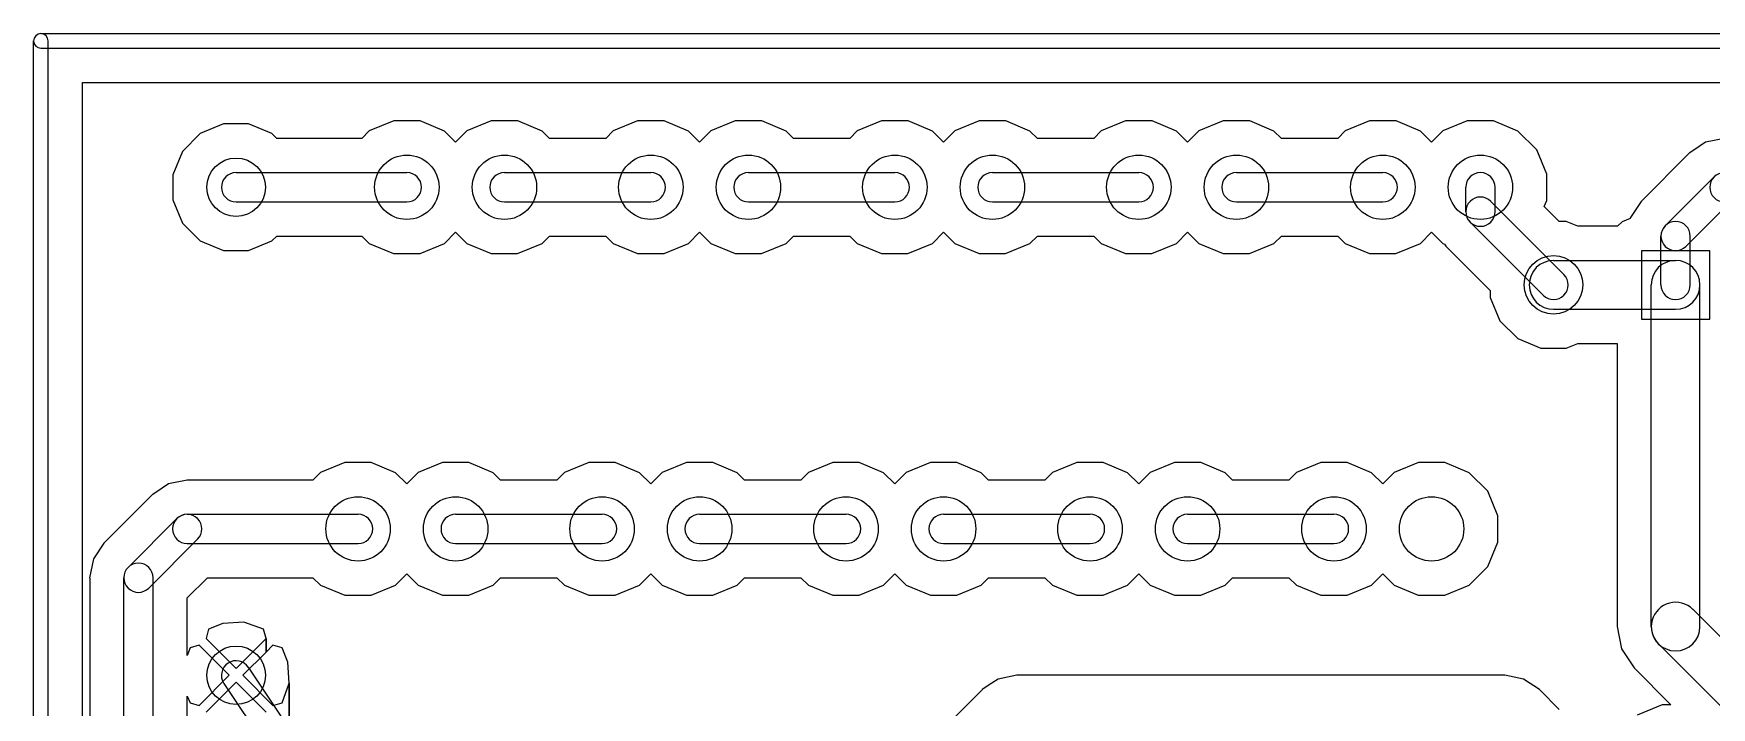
# Model space of a CAD drawing. Extents: x 35925 to 67075, y 41845 to 62495.
# Drawn here: x 35925 to 53118, y 55591 to 62495 of the extents above; entities that cross this region are included whole.
import ezdxf

# ---------------------------------------------------------------- set-up
doc = ezdxf.new("R2010")
doc.units = 0
doc.layers.add('BLACK', color=1, linetype='CONTINUOUS')

msp = doc.modelspace()

# ---------------------------------------------------------------- linework, layer by layer
at = {"layer": 'BLACK'}
for p, q in [((35925, 41920), (35925, 62420)), ((36000, 62495), (67000, 62495)), ((36075, 41920), (36075, 62420)), ((36000, 62345), (67000, 62345)), ((36425, 42345), (36425, 61995)), ((36425, 61995), (66575, 61995)), ((36425, 42345), (36425, 61995)), ((36425, 61995), (66575, 61995)), ((37871, 61569), (37632, 61470)), ((37871, 61569), (37632, 61470)), ((38129, 61569), (37871, 61569)), ((38129, 61569), (37871, 61569)), ((38368, 61470), (38129, 61569)), ((38368, 61470), (38129, 61569)), ((39615, 61600), (39365, 61497)), ((39615, 61600), (39365, 61497)), ((39886, 61600), (39615, 61600)), ((39886, 61600), (39615, 61600)), ((40135, 61496), (39886, 61600)), ((40135, 61496), (39886, 61600)), ((40615, 61600), (40365, 61497)), ((40615, 61600), (40365, 61497)), ((40886, 61600), (40615, 61600)), ((40886, 61600), (40615, 61600)), ((41135, 61496), (40886, 61600)), ((41135, 61496), (40886, 61600)), ((42115, 61600), (41865, 61497)), ((42115, 61600), (41865, 61497)), ((42386, 61600), (42115, 61600)), ((42386, 61600), (42115, 61600)), ((42635, 61496), (42386, 61600)), ((42635, 61496), (42386, 61600)), ((43115, 61600), (42865, 61497)), ((43115, 61600), (42865, 61497)), ((43386, 61600), (43115, 61600)), ((43386, 61600), (43115, 61600)), ((43635, 61496), (43386, 61600)), ((43635, 61496), (43386, 61600)), ((44615, 61600), (44365, 61497)), ((44615, 61600), (44365, 61497)), ((44886, 61600), (44615, 61600)), ((44886, 61600), (44615, 61600)), ((45135, 61496), (44886, 61600)), ((45135, 61496), (44886, 61600)), ((45615, 61600), (45365, 61497)), ((45615, 61600), (45365, 61497)), ((45886, 61600), (45615, 61600)), ((45886, 61600), (45615, 61600)), ((46135, 61496), (45886, 61600)), ((46135, 61496), (45886, 61600)), ((47115, 61600), (46865, 61497)), ((47115, 61600), (46865, 61497)), ((47386, 61600), (47115, 61600)), ((47386, 61600), (47115, 61600)), ((47635, 61496), (47386, 61600)), ((47635, 61496), (47386, 61600)), ((48115, 61600), (47865, 61497)), ((48115, 61600), (47865, 61497)), ((48386, 61600), (48115, 61600)), ((48386, 61600), (48115, 61600)), ((48635, 61496), (48386, 61600)), ((48635, 61496), (48386, 61600)), ((49615, 61600), (49365, 61497)), ((49615, 61600), (49365, 61497)), ((49886, 61600), (49615, 61600)), ((49886, 61600), (49615, 61600)), ((50135, 61496), (49886, 61600)), ((50135, 61496), (49886, 61600)), ((50615, 61600), (50365, 61497)), ((50615, 61600), (50365, 61497)), ((50886, 61600), (50615, 61600)), ((50886, 61600), (50615, 61600)), ((51135, 61496), (50886, 61600)), ((51135, 61496), (50886, 61600)), ((37632, 61470), (37450, 61288)), ((37632, 61470), (37450, 61288)), ((38418, 61420), (38368, 61470)), ((38418, 61420), (38368, 61470)), ((39288, 61420), (38418, 61420)), ((39288, 61420), (38418, 61420)), ((39365, 61497), (39288, 61420)), ((39365, 61497), (39288, 61420)), ((40250, 61382), (40135, 61496)), ((40250, 61382), (40135, 61496)), ((40365, 61497), (40250, 61382)), ((40365, 61497), (40250, 61382)), ((41211, 61420), (41135, 61496)), ((41211, 61420), (41135, 61496)), ((41788, 61420), (41211, 61420)), ((41788, 61420), (41211, 61420)), ((41865, 61497), (41788, 61420)), ((41865, 61497), (41788, 61420)), ((42750, 61382), (42635, 61496)), ((42750, 61382), (42635, 61496)), ((42865, 61497), (42750, 61382)), ((42865, 61497), (42750, 61382)), ((43711, 61420), (43635, 61496)), ((43711, 61420), (43635, 61496)), ((44288, 61420), (43711, 61420)), ((44288, 61420), (43711, 61420)), ((44365, 61497), (44288, 61420)), ((44365, 61497), (44288, 61420)), ((45250, 61382), (45135, 61496)), ((45250, 61382), (45135, 61496)), ((45365, 61497), (45250, 61382)), ((45365, 61497), (45250, 61382)), ((46211, 61420), (46135, 61496)), ((46211, 61420), (46135, 61496)), ((46788, 61420), (46211, 61420)), ((46788, 61420), (46211, 61420)), ((46865, 61497), (46788, 61420)), ((46865, 61497), (46788, 61420)), ((47750, 61382), (47635, 61496)), ((47750, 61382), (47635, 61496)), ((47865, 61497), (47750, 61382)), ((47865, 61497), (47750, 61382)), ((48711, 61420), (48635, 61496)), ((48711, 61420), (48635, 61496)), ((49288, 61420), (48711, 61420)), ((49288, 61420), (48711, 61420)), ((49365, 61497), (49288, 61420)), ((49365, 61497), (49288, 61420)), ((50250, 61382), (50135, 61496)), ((50250, 61382), (50135, 61496)), ((50365, 61497), (50250, 61382)), ((50365, 61497), (50250, 61382)), ((51327, 61305), (51135, 61496)), ((51327, 61305), (51135, 61496)), ((53058, 61382), (52993, 61339)), ((53058, 61382), (52993, 61339)), ((53250, 61421), (53058, 61382)), ((53250, 61421), (53058, 61382)), ((37450, 61288), (37351, 61049)), ((37450, 61288), (37351, 61049)), ((51430, 61055), (51327, 61305)), ((51430, 61055), (51327, 61305)), ((52894, 61272), (52396, 60774)), ((52894, 61272), (52396, 60774)), ((52896, 61274), (52894, 61272)), ((52896, 61274), (52894, 61272)), ((52993, 61339), (52896, 61274)), ((52993, 61339), (52896, 61274)), ((37351, 61049), (37351, 60791)), ((37351, 61049), (37351, 60791)), ((38000, 61070), (39750, 61070)), ((40750, 61070), (42250, 61070)), ((43250, 61070), (44750, 61070)), ((45750, 61070), (47250, 61070)), ((48250, 61070), (49750, 61070)), ((51430, 60784), (51430, 61055)), ((51430, 60784), (51430, 61055)), ((50600, 60670), (50600, 60920)), ((50900, 60670), (50900, 60920)), ((52644, 60526), (53144, 61026)), ((37351, 60791), (37450, 60552)), ((37351, 60791), (37450, 60552)), ((38000, 60770), (39750, 60770)), ((40750, 60770), (42250, 60770)), ((43250, 60770), (44750, 60770)), ((45750, 60770), (47250, 60770)), ((48250, 60770), (49750, 60770)), ((50856, 60776), (51606, 60026)), ((51404, 60724), (51430, 60784)), ((51404, 60724), (51430, 60784)), ((51558, 60569), (51404, 60724)), ((51558, 60569), (51404, 60724)), ((52396, 60774), (52288, 60612)), ((52396, 60774), (52288, 60612)), ((52856, 60314), (53356, 60814)), ((37450, 60552), (37632, 60370)), ((37450, 60552), (37632, 60370)), ((50644, 60564), (51394, 59814)), ((51629, 60569), (51558, 60569)), ((51629, 60569), (51558, 60569)), ((51747, 60520), (51629, 60569)), ((51747, 60520), (51629, 60569)), ((52156, 60520), (51747, 60520)), ((52156, 60520), (51747, 60520)), ((52203, 60566), (52156, 60520)), ((52203, 60566), (52156, 60520)), ((52285, 60601), (52203, 60566)), ((52285, 60601), (52203, 60566)), ((52288, 60612), (52285, 60601)), ((52288, 60612), (52285, 60601)), ((37632, 60370), (37871, 60271)), ((37632, 60370), (37871, 60271)), ((38129, 60271), (38368, 60370)), ((38129, 60271), (38368, 60370)), ((38368, 60370), (38418, 60420)), ((38368, 60370), (38418, 60420)), ((38418, 60420), (39288, 60420)), ((38418, 60420), (39288, 60420)), ((39288, 60420), (39365, 60344)), ((39288, 60420), (39365, 60344)), ((40135, 60343), (40249, 60459)), ((40135, 60343), (40249, 60459)), ((40249, 60459), (40365, 60344)), ((40249, 60459), (40365, 60344)), ((41135, 60343), (41211, 60420)), ((41135, 60343), (41211, 60420)), ((41211, 60420), (41788, 60420)), ((41211, 60420), (41788, 60420)), ((41788, 60420), (41865, 60344)), ((41788, 60420), (41865, 60344)), ((42635, 60343), (42749, 60459)), ((42635, 60343), (42749, 60459)), ((42749, 60459), (42865, 60344)), ((42749, 60459), (42865, 60344)), ((43635, 60343), (43711, 60420)), ((43635, 60343), (43711, 60420)), ((43711, 60420), (44288, 60420)), ((43711, 60420), (44288, 60420)), ((44288, 60420), (44365, 60344)), ((44288, 60420), (44365, 60344)), ((45135, 60343), (45249, 60459)), ((45135, 60343), (45249, 60459)), ((45249, 60459), (45365, 60344)), ((45249, 60459), (45365, 60344)), ((46135, 60343), (46211, 60420)), ((46135, 60343), (46211, 60420)), ((46211, 60420), (46788, 60420)), ((46211, 60420), (46788, 60420)), ((46788, 60420), (46865, 60344)), ((46788, 60420), (46865, 60344)), ((47635, 60343), (47749, 60459)), ((47635, 60343), (47749, 60459)), ((47749, 60459), (47865, 60344)), ((47749, 60459), (47865, 60344)), ((48635, 60343), (48711, 60420)), ((48635, 60343), (48711, 60420)), ((48711, 60420), (49288, 60420)), ((48711, 60420), (49288, 60420)), ((49288, 60420), (49365, 60344)), ((49288, 60420), (49365, 60344)), ((50135, 60343), (50249, 60459)), ((50135, 60343), (50249, 60459)), ((50249, 60459), (50365, 60344)), ((50249, 60459), (50365, 60344)), ((52600, 59920), (52600, 60420)), ((52900, 59920), (52900, 60420)), ((37871, 60271), (38129, 60271)), ((37871, 60271), (38129, 60271)), ((39365, 60344), (39614, 60240)), ((39365, 60344), (39614, 60240)), ((39614, 60240), (39885, 60240)), ((39614, 60240), (39885, 60240)), ((39885, 60240), (40135, 60343)), ((39885, 60240), (40135, 60343)), ((40365, 60344), (40614, 60240)), ((40365, 60344), (40614, 60240)), ((40614, 60240), (40885, 60240)), ((40614, 60240), (40885, 60240)), ((40885, 60240), (41135, 60343)), ((40885, 60240), (41135, 60343)), ((41865, 60344), (42114, 60240)), ((41865, 60344), (42114, 60240)), ((42114, 60240), (42385, 60240)), ((42114, 60240), (42385, 60240)), ((42385, 60240), (42635, 60343)), ((42385, 60240), (42635, 60343)), ((42865, 60344), (43114, 60240)), ((42865, 60344), (43114, 60240)), ((43114, 60240), (43385, 60240)), ((43114, 60240), (43385, 60240)), ((43385, 60240), (43635, 60343)), ((43385, 60240), (43635, 60343)), ((44365, 60344), (44614, 60240)), ((44365, 60344), (44614, 60240)), ((44614, 60240), (44885, 60240)), ((44614, 60240), (44885, 60240)), ((44885, 60240), (45135, 60343)), ((44885, 60240), (45135, 60343)), ((45365, 60344), (45614, 60240)), ((45365, 60344), (45614, 60240)), ((45614, 60240), (45885, 60240)), ((45614, 60240), (45885, 60240)), ((45885, 60240), (46135, 60343)), ((45885, 60240), (46135, 60343)), ((46865, 60344), (47114, 60240)), ((46865, 60344), (47114, 60240)), ((47114, 60240), (47385, 60240)), ((47114, 60240), (47385, 60240)), ((47385, 60240), (47635, 60343)), ((47385, 60240), (47635, 60343)), ((47865, 60344), (48114, 60240)), ((47865, 60344), (48114, 60240)), ((48114, 60240), (48385, 60240)), ((48114, 60240), (48385, 60240)), ((48385, 60240), (48635, 60343)), ((48385, 60240), (48635, 60343)), ((49365, 60344), (49614, 60240)), ((49365, 60344), (49614, 60240)), ((49614, 60240), (49885, 60240)), ((49614, 60240), (49885, 60240)), ((49885, 60240), (50135, 60343)), ((49885, 60240), (50135, 60343)), ((50365, 60344), (50382, 60337)), ((50365, 60344), (50382, 60337)), ((50382, 60337), (50396, 60316)), ((50382, 60337), (50396, 60316)), ((50396, 60316), (50851, 59862)), ((50396, 60316), (50851, 59862)), ((53100, 60270), (52400, 60270)), ((52400, 60270), (52400, 59570)), ((53100, 59570), (53100, 60270)), ((51500, 60170), (52750, 60170)), ((50851, 59862), (50851, 59791)), ((50851, 59862), (50851, 59791)), ((52500, 56420), (52500, 59920)), ((53000, 56420), (53000, 59920)), ((50851, 59791), (50950, 59552)), ((50851, 59791), (50950, 59552)), ((51500, 59670), (52750, 59670)), ((50950, 59552), (51132, 59370)), ((50950, 59552), (51132, 59370)), ((52400, 59570), (53100, 59570)), ((51132, 59370), (51371, 59271)), ((51132, 59370), (51371, 59271)), ((51629, 59271), (51747, 59320)), ((51629, 59271), (51747, 59320)), ((51747, 59320), (52150, 59320)), ((51747, 59320), (52150, 59320)), ((52150, 59320), (52150, 56420)), ((52150, 59320), (52150, 56420)), ((51371, 59271), (51629, 59271)), ((51371, 59271), (51629, 59271)), ((38865, 57997), (38788, 57920)), ((38865, 57997), (38788, 57920)), ((39115, 58100), (38865, 57997)), ((39115, 58100), (38865, 57997)), ((39386, 58100), (39115, 58100)), ((39386, 58100), (39115, 58100)), ((39635, 57996), (39386, 58100)), ((39635, 57996), (39386, 58100)), ((39750, 57882), (39635, 57996)), ((39750, 57882), (39635, 57996)), ((39865, 57997), (39750, 57882)), ((39865, 57997), (39750, 57882)), ((40115, 58100), (39865, 57997)), ((40115, 58100), (39865, 57997)), ((40386, 58100), (40115, 58100)), ((40386, 58100), (40115, 58100)), ((40635, 57996), (40386, 58100)), ((40635, 57996), (40386, 58100)), ((40711, 57920), (40635, 57996)), ((40711, 57920), (40635, 57996)), ((41365, 57997), (41288, 57920)), ((41365, 57997), (41288, 57920)), ((41615, 58100), (41365, 57997)), ((41615, 58100), (41365, 57997)), ((41886, 58100), (41615, 58100)), ((41886, 58100), (41615, 58100)), ((42135, 57996), (41886, 58100)), ((42135, 57996), (41886, 58100)), ((42250, 57882), (42135, 57996)), ((42250, 57882), (42135, 57996)), ((42365, 57997), (42250, 57882)), ((42365, 57997), (42250, 57882)), ((42615, 58100), (42365, 57997)), ((42615, 58100), (42365, 57997)), ((42886, 58100), (42615, 58100)), ((42886, 58100), (42615, 58100)), ((43135, 57996), (42886, 58100)), ((43135, 57996), (42886, 58100)), ((43211, 57920), (43135, 57996)), ((43211, 57920), (43135, 57996)), ((43865, 57997), (43788, 57920)), ((43865, 57997), (43788, 57920)), ((44115, 58100), (43865, 57997)), ((44115, 58100), (43865, 57997)), ((44386, 58100), (44115, 58100)), ((44386, 58100), (44115, 58100)), ((44635, 57996), (44386, 58100)), ((44635, 57996), (44386, 58100)), ((44750, 57882), (44635, 57996)), ((44750, 57882), (44635, 57996)), ((44865, 57997), (44750, 57882)), ((44865, 57997), (44750, 57882)), ((45115, 58100), (44865, 57997)), ((45115, 58100), (44865, 57997)), ((45386, 58100), (45115, 58100)), ((45386, 58100), (45115, 58100)), ((45635, 57996), (45386, 58100)), ((45635, 57996), (45386, 58100)), ((45711, 57920), (45635, 57996)), ((45711, 57920), (45635, 57996)), ((46365, 57997), (46288, 57920)), ((46365, 57997), (46288, 57920)), ((46615, 58100), (46365, 57997)), ((46615, 58100), (46365, 57997)), ((46886, 58100), (46615, 58100)), ((46886, 58100), (46615, 58100)), ((47135, 57996), (46886, 58100)), ((47135, 57996), (46886, 58100)), ((47250, 57882), (47135, 57996)), ((47250, 57882), (47135, 57996)), ((47365, 57997), (47250, 57882)), ((47365, 57997), (47250, 57882)), ((47615, 58100), (47365, 57997)), ((47615, 58100), (47365, 57997)), ((47886, 58100), (47615, 58100)), ((47886, 58100), (47615, 58100)), ((48135, 57996), (47886, 58100)), ((48135, 57996), (47886, 58100)), ((48211, 57920), (48135, 57996)), ((48211, 57920), (48135, 57996)), ((48865, 57997), (48788, 57920)), ((48865, 57997), (48788, 57920)), ((49115, 58100), (48865, 57997)), ((49115, 58100), (48865, 57997)), ((49386, 58100), (49115, 58100)), ((49386, 58100), (49115, 58100)), ((49635, 57996), (49386, 58100)), ((49635, 57996), (49386, 58100)), ((49750, 57882), (49635, 57996)), ((49750, 57882), (49635, 57996)), ((49865, 57997), (49750, 57882)), ((49865, 57997), (49750, 57882)), ((50115, 58100), (49865, 57997)), ((50115, 58100), (49865, 57997)), ((50386, 58100), (50115, 58100)), ((50386, 58100), (50115, 58100)), ((50635, 57996), (50386, 58100)), ((50635, 57996), (50386, 58100)), ((50827, 57805), (50635, 57996)), ((50827, 57805), (50635, 57996)), ((37144, 57772), (36646, 57274)), ((37144, 57772), (36646, 57274)), ((37146, 57774), (37144, 57772)), ((37146, 57774), (37144, 57772)), ((37243, 57839), (37146, 57774)), ((37243, 57839), (37146, 57774)), ((37308, 57882), (37243, 57839)), ((37308, 57882), (37243, 57839)), ((37500, 57921), (37308, 57882)), ((37500, 57921), (37308, 57882)), ((37504, 57920), (37500, 57921)), ((37504, 57920), (37500, 57921)), ((38788, 57920), (37504, 57920)), ((38788, 57920), (37504, 57920)), ((41288, 57920), (40711, 57920)), ((41288, 57920), (40711, 57920)), ((43788, 57920), (43211, 57920)), ((43788, 57920), (43211, 57920)), ((46288, 57920), (45711, 57920)), ((46288, 57920), (45711, 57920)), ((48788, 57920), (48211, 57920)), ((48788, 57920), (48211, 57920)), ((50930, 57555), (50827, 57805)), ((50930, 57555), (50827, 57805)), ((37394, 57526), (36894, 57026)), ((37500, 57570), (39250, 57570)), ((40250, 57570), (41750, 57570)), ((42750, 57570), (44250, 57570)), ((45250, 57570), (46750, 57570)), ((47750, 57570), (49250, 57570)), ((50930, 57284), (50930, 57555)), ((50930, 57284), (50930, 57555)), ((36646, 57274), (36538, 57112)), ((36646, 57274), (36538, 57112)), ((37606, 57314), (37106, 56814)), ((37500, 57270), (39250, 57270)), ((40250, 57270), (41750, 57270)), ((42750, 57270), (44250, 57270)), ((45250, 57270), (46750, 57270)), ((47750, 57270), (49250, 57270)), ((50826, 57035), (50930, 57284)), ((50826, 57035), (50930, 57284)), ((36538, 57112), (36499, 56920)), ((36538, 57112), (36499, 56920)), ((36499, 56920), (36500, 56916)), ((36499, 56920), (36500, 56916)), ((36500, 56916), (36500, 52425)), ((36500, 56916), (36500, 52425)), ((36850, 52420), (36850, 56920)), ((37150, 52420), (37150, 56920)), ((37500, 56713), (37707, 56920)), ((37500, 56713), (37707, 56920)), ((37707, 56920), (38788, 56920)), ((37707, 56920), (38788, 56920)), ((38788, 56920), (38865, 56844)), ((38788, 56920), (38865, 56844)), ((39635, 56843), (39749, 56959)), ((39635, 56843), (39749, 56959)), ((39749, 56959), (39865, 56844)), ((39749, 56959), (39865, 56844)), ((40635, 56843), (40711, 56920)), ((40635, 56843), (40711, 56920)), ((40711, 56920), (41288, 56920)), ((40711, 56920), (41288, 56920)), ((41288, 56920), (41365, 56844)), ((41288, 56920), (41365, 56844)), ((42135, 56843), (42249, 56959)), ((42135, 56843), (42249, 56959)), ((42249, 56959), (42365, 56844)), ((42249, 56959), (42365, 56844)), ((43135, 56843), (43211, 56920)), ((43135, 56843), (43211, 56920)), ((43211, 56920), (43788, 56920)), ((43211, 56920), (43788, 56920)), ((43788, 56920), (43865, 56844)), ((43788, 56920), (43865, 56844)), ((44635, 56843), (44749, 56959)), ((44635, 56843), (44749, 56959)), ((44749, 56959), (44865, 56844)), ((44749, 56959), (44865, 56844)), ((45635, 56843), (45711, 56920)), ((45635, 56843), (45711, 56920)), ((45711, 56920), (46288, 56920)), ((45711, 56920), (46288, 56920)), ((46288, 56920), (46365, 56844)), ((46288, 56920), (46365, 56844)), ((47135, 56843), (47249, 56959)), ((47135, 56843), (47249, 56959)), ((47249, 56959), (47365, 56844)), ((47249, 56959), (47365, 56844)), ((48135, 56843), (48211, 56920)), ((48135, 56843), (48211, 56920)), ((48211, 56920), (48788, 56920)), ((48211, 56920), (48788, 56920)), ((48788, 56920), (48865, 56844)), ((48788, 56920), (48865, 56844)), ((49635, 56843), (49749, 56959)), ((49635, 56843), (49749, 56959)), ((49749, 56959), (49865, 56844)), ((49749, 56959), (49865, 56844)), ((50635, 56843), (50826, 57035)), ((50635, 56843), (50826, 57035)), ((38865, 56844), (39114, 56740)), ((38865, 56844), (39114, 56740)), ((39114, 56740), (39385, 56740)), ((39114, 56740), (39385, 56740)), ((39385, 56740), (39635, 56843)), ((39385, 56740), (39635, 56843)), ((39865, 56844), (40114, 56740)), ((39865, 56844), (40114, 56740)), ((40114, 56740), (40385, 56740)), ((40114, 56740), (40385, 56740)), ((40385, 56740), (40635, 56843)), ((40385, 56740), (40635, 56843)), ((41365, 56844), (41614, 56740)), ((41365, 56844), (41614, 56740)), ((41614, 56740), (41885, 56740)), ((41614, 56740), (41885, 56740)), ((41885, 56740), (42135, 56843)), ((41885, 56740), (42135, 56843)), ((42365, 56844), (42614, 56740)), ((42365, 56844), (42614, 56740)), ((42614, 56740), (42885, 56740)), ((42614, 56740), (42885, 56740)), ((42885, 56740), (43135, 56843)), ((42885, 56740), (43135, 56843)), ((43865, 56844), (44114, 56740)), ((43865, 56844), (44114, 56740)), ((44114, 56740), (44385, 56740)), ((44114, 56740), (44385, 56740)), ((44385, 56740), (44635, 56843)), ((44385, 56740), (44635, 56843)), ((44865, 56844), (45114, 56740)), ((44865, 56844), (45114, 56740)), ((45114, 56740), (45385, 56740)), ((45114, 56740), (45385, 56740)), ((45385, 56740), (45635, 56843)), ((45385, 56740), (45635, 56843)), ((46365, 56844), (46614, 56740)), ((46365, 56844), (46614, 56740)), ((46614, 56740), (46885, 56740)), ((46614, 56740), (46885, 56740)), ((46885, 56740), (47135, 56843)), ((46885, 56740), (47135, 56843)), ((47365, 56844), (47614, 56740)), ((47365, 56844), (47614, 56740)), ((47614, 56740), (47885, 56740)), ((47614, 56740), (47885, 56740)), ((47885, 56740), (48135, 56843)), ((47885, 56740), (48135, 56843)), ((48865, 56844), (49114, 56740)), ((48865, 56844), (49114, 56740)), ((49114, 56740), (49385, 56740)), ((49114, 56740), (49385, 56740)), ((49385, 56740), (49635, 56843)), ((49385, 56740), (49635, 56843)), ((49865, 56844), (50114, 56740)), ((49865, 56844), (50114, 56740)), ((50114, 56740), (50385, 56740)), ((50114, 56740), (50385, 56740)), ((50385, 56740), (50635, 56843)), ((50385, 56740), (50635, 56843)), ((37500, 56122), (37500, 56713)), ((37500, 56122), (37500, 56713)), ((54176, 55347), (52927, 56596)), ((37719, 56392), (37692, 56298)), ((37719, 56392), (37692, 56298)), ((37866, 56452), (37719, 56392)), ((37866, 56452), (37719, 56392)), ((38079, 56463), (37866, 56452)), ((38079, 56463), (37866, 56452)), ((38281, 56392), (38079, 56463)), ((38281, 56392), (38079, 56463)), ((38308, 56298), (38281, 56392)), ((38308, 56298), (38281, 56392)), ((52150, 56420), (52196, 56190)), ((52150, 56420), (52196, 56190)), ((37622, 56228), (37528, 56201)), ((37622, 56228), (37528, 56201)), ((37929, 55920), (37622, 56228)), ((37929, 55920), (37622, 56228)), ((37692, 56298), (38000, 55991)), ((37692, 56298), (38000, 55991)), ((38000, 55991), (38308, 56298)), ((38000, 55991), (38308, 56298)), ((38308, 56158), (38308, 56298)), ((38308, 56298), (38308, 56158)), ((38308, 56158), (38308, 56298)), ((38308, 56298), (38308, 56158)), ((38378, 56228), (38308, 56158)), ((38378, 56228), (38308, 56158)), ((38472, 56201), (38378, 56228)), ((38472, 56201), (38378, 56228)), ((53823, 54994), (52574, 56243)), ((37528, 56201), (37500, 56122)), ((37528, 56201), (37500, 56122)), ((38308, 56158), (38071, 55920)), ((38308, 56158), (38071, 55920)), ((38532, 56054), (38472, 56201)), ((38532, 56054), (38472, 56201)), ((38543, 55841), (38532, 56054)), ((38543, 55841), (38532, 56054)), ((52196, 56190), (52326, 55996)), ((52196, 56190), (52326, 55996)), ((37622, 55612), (37929, 55920)), ((37622, 55612), (37929, 55920)), ((38071, 55920), (38378, 55612)), ((38071, 55920), (38378, 55612)), ((38125, 56003), (38624, 55254)), ((45808, 55882), (45743, 55839)), ((45808, 55882), (45743, 55839)), ((46000, 55920), (45808, 55882)), ((46000, 55920), (45808, 55882)), ((50995, 55920), (46000, 55920)), ((50995, 55920), (46000, 55920)), ((51000, 55921), (50995, 55920)), ((51000, 55921), (50995, 55920)), ((51192, 55882), (51000, 55921)), ((51192, 55882), (51000, 55921)), ((51354, 55774), (51192, 55882)), ((51354, 55774), (51192, 55882)), ((52326, 55996), (52702, 55619)), ((52326, 55996), (52702, 55619)), ((37500, 52628), (37500, 55708)), ((37500, 55708), (37528, 55639)), ((37500, 52628), (37500, 55708)), ((37500, 55708), (37528, 55639)), ((38000, 55849), (37692, 55542)), ((38000, 55849), (37692, 55542)), ((37876, 55836), (38375, 55087)), ((38308, 55542), (38000, 55849)), ((38308, 55542), (38000, 55849)), ((38472, 55639), (38543, 55841)), ((38472, 55639), (38543, 55841)), ((38543, 52962), (38543, 55841)), ((38543, 55841), (38543, 52962)), ((38543, 52962), (38543, 55841)), ((38543, 55841), (38543, 52962)), ((45644, 55772), (44146, 54274)), ((45644, 55772), (44146, 54274)), ((45646, 55774), (45644, 55772)), ((45646, 55774), (45644, 55772)), ((45743, 55839), (45646, 55774)), ((45743, 55839), (45646, 55774)), ((51558, 55569), (51354, 55774)), ((51558, 55569), (51354, 55774)), ((37528, 55639), (37622, 55612)), ((37528, 55639), (37622, 55612)), ((38378, 55612), (38472, 55639)), ((38378, 55612), (38472, 55639)), ((52612, 55619), (52355, 55513)), ((52612, 55619), (52355, 55513)), ((52702, 55619), (52612, 55619)), ((52702, 55619), (52612, 55619))]:
    msp.add_line(p, q, dxfattribs=at)
for centre, radius in [((38000, 60920), 300), ((39750, 60920), 330), ((40750, 60920), 330), ((42250, 60920), 330), ((43250, 60920), 330), ((44750, 60920), 330), ((45750, 60920), 330), ((47250, 60920), 330), ((48250, 60920), 330), ((49750, 60920), 330), ((50750, 60920), 330), ((51500, 59920), 300), ((39250, 57420), 330), ((40250, 57420), 330), ((41750, 57420), 330), ((42750, 57420), 330), ((44250, 57420), 330), ((45250, 57420), 330), ((46750, 57420), 330), ((47750, 57420), 330), ((49250, 57420), 330), ((50250, 57420), 330), ((38000, 55920), 300)]:
    msp.add_circle(centre, radius, dxfattribs=at)
for centre, radius, start, end in [((36000, 62420), 75, 360, 540), ((36000, 62420), 75, 90, 270), ((38000, 60920), 150, 90, 270), ((39750, 60920), 150, 270, 450), ((40750, 60920), 150, 90, 270), ((42250, 60920), 150, 270, 450), ((43250, 60920), 150, 90, 270), ((44750, 60920), 150, 270, 450), ((45750, 60920), 150, 90, 270), ((47250, 60920), 150, 270, 450), ((48250, 60920), 150, 90, 270), ((49750, 60920), 150, 270, 450), ((50750, 60920), 150, 360, 540), ((53250, 60920), 150, 90, 270), ((50750, 60670), 150, 45, 225), ((50750, 60670), 150, 180, 360), ((52750, 60420), 150, 360, 540), ((52750, 60420), 150, 135, 315), ((51500, 59920), 250, 90, 270), ((51500, 59920), 150, 225, 405), ((52750, 59920), 250, 360, 540), ((52750, 59920), 250, 270, 450), ((52750, 59920), 150, 180, 360), ((37500, 57420), 150, 90, 270), ((37500, 57420), 150, -45, 135), ((39250, 57420), 150, 270, 450), ((40250, 57420), 150, 90, 270), ((41750, 57420), 150, 270, 450), ((42750, 57420), 150, 90, 270), ((44250, 57420), 150, 270, 450), ((45250, 57420), 150, 90, 270), ((46750, 57420), 150, 270, 450), ((47750, 57420), 150, 90, 270), ((49250, 57420), 150, 270, 450), ((37000, 56920), 150, 360, 540), ((37000, 56920), 150, 135, 315), ((52751, 56419), 250, 405, 585), ((52750, 56420), 250, 180, 360), ((38000, 55919), 150, 33, 213)]:
    msp.add_arc(centre, radius, start, end, dxfattribs=at)

doc.saveas('drawing.dxf')
